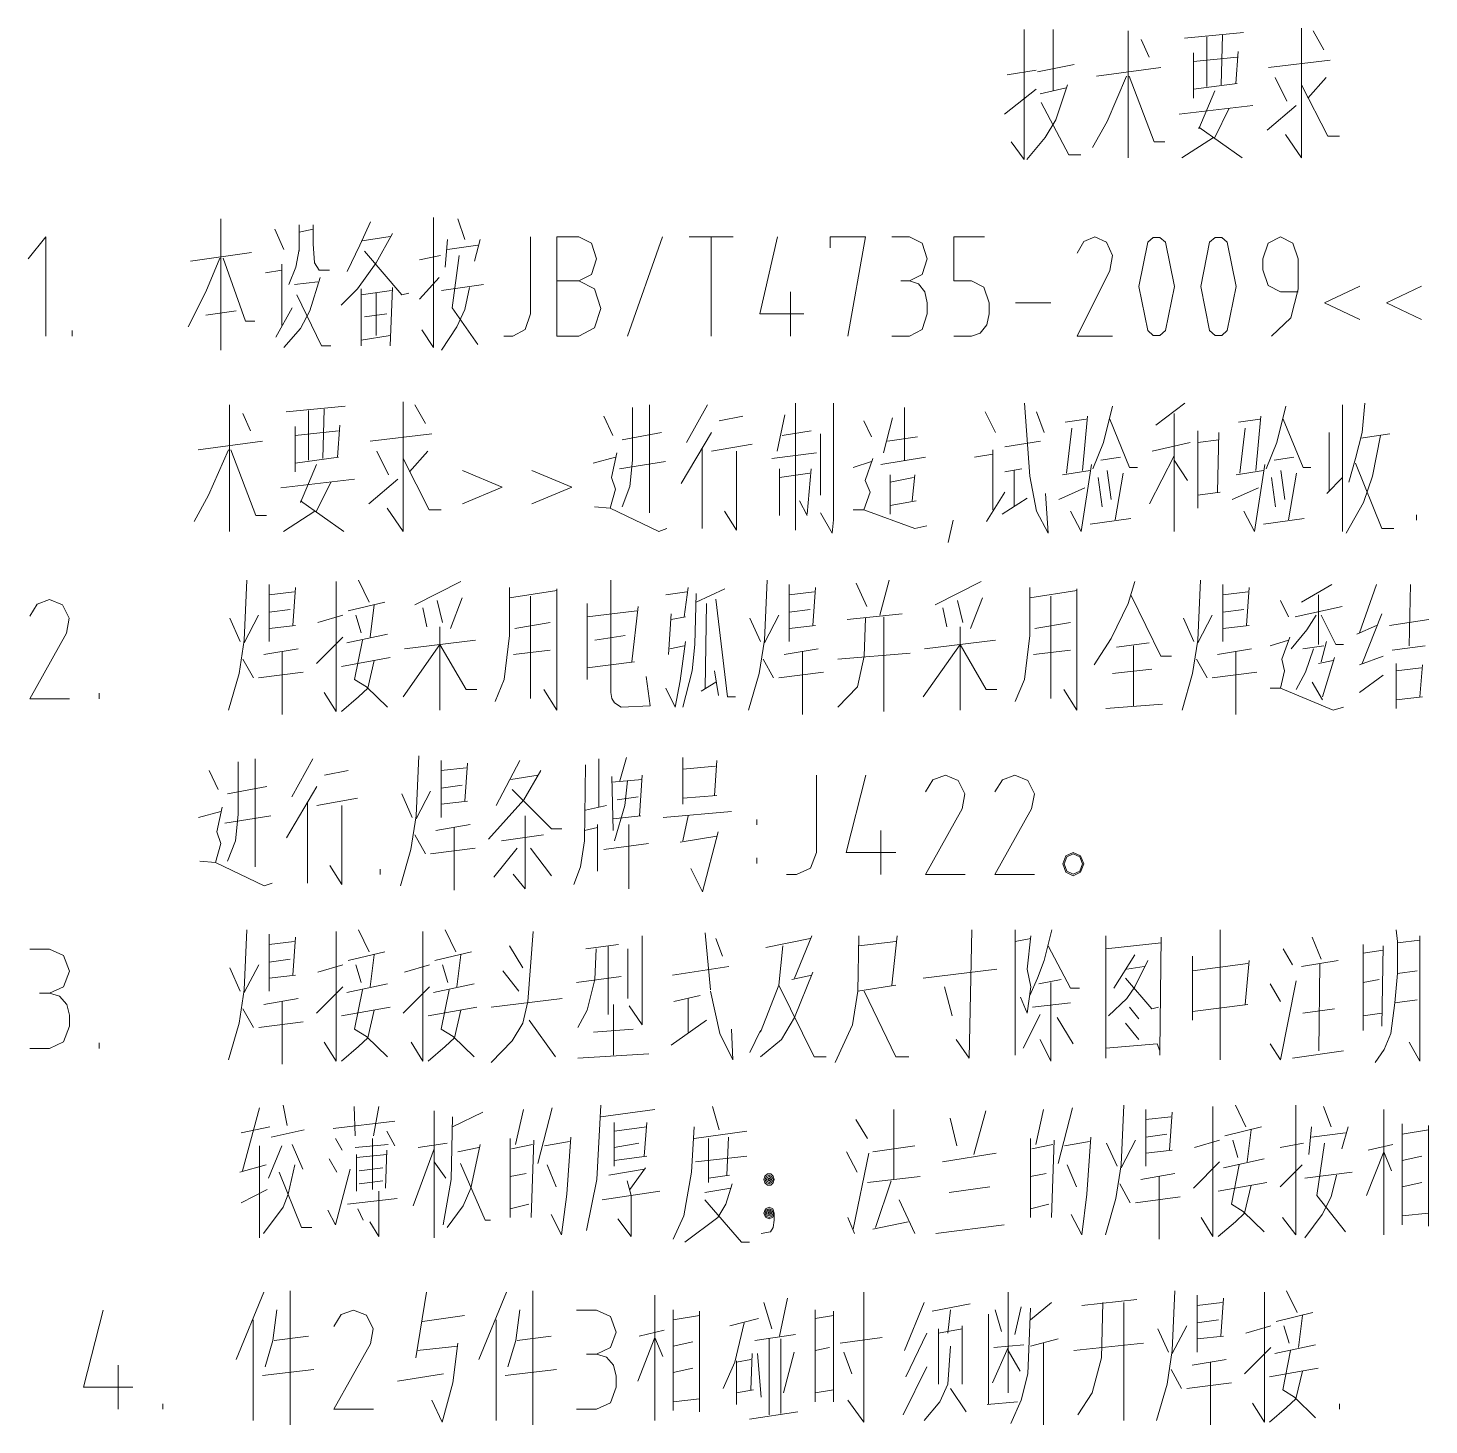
# Model space of a CAD drawing. Header units: millimetres. Extents: x 0 to 829, y 0 to 586.
# Drawn here: x 613.9 to 664, y 316.2 to 366.1 of the extents above; entities that cross this region are included whole.
import ezdxf

# ---------------------------------------------------------------- set-up
doc = ezdxf.new("R2010")
doc.units = ezdxf.units.MM

msp = doc.modelspace()

# ---------------------------------------------------------------- linework, layer by layer
at = {"color": 0, "lineweight": 0}
for points in [[(649.559139, 366.066917), (649.559139, 361.420833), (649.089944, 362.048778)], [(650.592778, 366.066917), (650.592778, 363.876167)], [(653.270361, 361.47375), (653.270361, 366.014)], [(655.28825, 365.752944), (657.401389, 365.964611)], [(656.089056, 364.031389), (656.089056, 365.805861)], [(656.649972, 365.858778), (656.604111, 364.084306)], [(659.468667, 366.119833), (659.468667, 361.47375), (658.90775, 362.309833)], [(659.892, 366.014), (660.269472, 365.336667)], [(653.739556, 365.703556), (654.021778, 365.075611)], [(657.214417, 365.28375), (657.122694, 364.137222)], [(650.028333, 364.5535), (651.344194, 364.814556)], [(655.616333, 365.234361), (655.616333, 363.615111)], [(655.616333, 364.920389), (657.168556, 365.075611)], [(658.297444, 364.71225), (660.502306, 364.973306)], [(648.948833, 364.451194), (649.982472, 364.606417)], [(653.220972, 364.398278), (652.518944, 362.779028), (652.000361, 361.840639)], [(652.141472, 364.398278), (654.445111, 364.71225)], [(654.20875, 362.048778), (653.316222, 364.398278)], [(658.953611, 363.509278), (658.530278, 364.345361)], [(660.361194, 364.345361), (659.705028, 363.615111)], [(648.853583, 363.040083), (649.982472, 363.929083)], [(651.107833, 364.084306), (650.6845, 362.831944), (650.310556, 362.204), (649.650861, 361.420833)], [(650.123583, 363.770333), (651.061972, 363.978472)], [(657.168556, 364.137222), (655.616333, 363.929083)], [(656.371278, 363.876167), (655.806833, 362.517972)], [(659.468667, 364.084306), (660.410583, 362.256917), (660.833917, 362.256917)], [(650.169444, 363.456361), (651.153694, 361.579583), (651.577028, 361.579583)], [(655.101278, 363.040083), (657.733, 363.354056)], [(658.248056, 362.465056), (659.281694, 363.354056)], [(656.886333, 363.248222), (656.371278, 362.204)], [(655.806833, 362.570889), (657.355528, 361.47375)], [(654.20875, 362.048778), (654.586222, 362.048778)], [(656.321889, 362.204), (655.196528, 361.47375)], [(620.828917, 359.290056), (620.828917, 354.594583)], [(628.42775, 359.342972), (628.42775, 354.696889), (628.011472, 355.324833)], [(629.306167, 359.290056), (629.556639, 358.559806)], [(622.751556, 358.926694), (623.083167, 358.196444)], [(623.626444, 359.081917), (623.626444, 358.143528)], [(623.626444, 358.820861), (624.127389, 358.926694)], [(624.127389, 359.081917), (624.127389, 358.404583), (624.169722, 357.723722), (624.335528, 357.462667), (624.713, 357.462667)], [(626.96725, 358.767944), (626.381639, 357.723722), (625.714889, 356.785333), (625.129278, 356.210306)], [(626.1735, 359.18775), (625.799556, 358.351667)], [(614.560056, 355.102583), (614.560056, 358.651528), (613.928583, 357.864833)], [(625.799556, 358.351667), (625.337417, 357.413278)], [(625.880694, 358.506889), (626.882583, 358.665639)], [(628.928694, 358.559806), (628.847556, 357.5685)], [(628.928694, 358.196444), (630.01525, 358.351667)], [(630.099917, 358.559806), (629.891778, 357.776639)], [(631.895556, 355.892806), (631.895556, 358.651528)], [(633.631222, 358.651528), (632.841, 358.651528), (632.841, 355.102583)], [(633.631222, 355.102583), (634.188611, 355.391861), (634.417917, 356.090361), (634.188611, 356.785333), (633.631222, 357.074611), (634.075722, 357.307444), (634.259167, 357.864833), (634.075722, 358.422222), (633.631222, 358.651528)], [(635.363361, 355.102583), (636.626306, 358.651528)], [(637.57175, 358.651528), (639.152194, 358.651528)], [(638.361972, 355.102583), (638.361972, 358.651528)], [(640.729111, 358.651528), (640.097639, 355.892806), (641.674556, 355.892806)], [(643.251472, 355.102583), (643.882944, 358.651528), (642.62, 358.651528), (642.62, 358.259944)], [(644.828389, 358.651528), (645.459861, 358.651528)], [(645.459861, 357.074611), (645.907889, 357.307444), (646.091333, 357.864833), (645.907889, 358.422222), (645.459861, 358.651528)], [(647.66825, 357.074611), (647.036778, 357.074611), (647.036778, 358.651528), (648.140972, 358.651528)], [(652.085028, 358.651528), (651.689917, 358.48925), (651.453556, 358.062389)], [(652.62125, 357.452083), (652.709444, 357.988306), (652.497778, 358.464556), (652.085028, 358.651528)], [(653.979444, 358.4575), (653.661944, 356.877056), (653.979444, 355.300139)], [(654.610917, 358.4575), (654.413361, 358.630361), (654.173472, 358.630361), (653.979444, 358.4575)], [(654.610917, 355.300139), (654.928417, 356.877056), (654.610917, 358.4575)], [(656.187833, 358.4575), (655.870333, 356.877056), (656.187833, 355.300139)], [(656.819306, 358.4575), (656.62175, 358.630361), (656.381861, 358.630361), (656.187833, 358.4575)], [(656.819306, 355.300139), (657.136806, 356.877056), (656.819306, 358.4575)], [(659.35225, 357.864833), (659.168806, 358.42575), (658.724306, 358.655056), (658.276278, 358.42575), (658.092833, 357.864833)], [(620.786583, 357.882472), (620.285639, 356.683028), (619.661222, 355.427139)], [(619.742361, 357.776639), (621.915472, 358.090611)], [(620.913583, 357.882472), (621.707333, 355.638806), (622.038944, 355.638806)], [(623.626444, 358.196444), (623.502972, 357.5685), (623.2525, 356.940556)], [(625.965361, 358.143528), (627.302389, 356.577194), (627.552861, 356.630111)], [(627.926806, 357.829556), (628.678222, 357.984778)], [(629.3485, 357.984778), (629.098028, 356.108), (630.01525, 354.802722)], [(658.092833, 357.864833), (658.092833, 357.47325)], [(659.35225, 356.781806), (659.35225, 357.864833)], [(623.002028, 357.462667), (622.416417, 357.360361)], [(623.002028, 355.480056), (623.002028, 357.674333)], [(652.62125, 357.452083), (651.453556, 355.102583), (652.7165, 355.102583)], [(658.092833, 357.47325), (658.276278, 356.915861), (658.724306, 356.683028)], [(623.460639, 356.940556), (624.293194, 357.046389)], [(624.377861, 357.201611), (624.003917, 356.002167)], [(625.838361, 356.785333), (625.838361, 354.749806)], [(626.96725, 356.83825), (626.882583, 354.749806)], [(627.926806, 356.421972), (628.635889, 357.201611)], [(628.720556, 356.732417), (630.223389, 356.940556)], [(629.722444, 356.83825), (629.556639, 356.055083), (629.263833, 355.427139), (628.720556, 354.594583)], [(633.631222, 357.074611), (632.841, 357.074611)], [(645.459861, 357.074611), (645.145889, 357.074611)], [(646.091333, 356.287917), (646.006667, 356.683028), (645.777361, 356.968778), (645.459861, 357.074611)], [(648.299722, 356.287917), (648.116278, 356.845306), (647.66825, 357.074611)], [(658.396222, 355.102583), (659.091194, 355.751694), (659.35225, 356.781806)], [(661.560639, 356.880583), (660.301222, 356.287917), (661.560639, 355.698778)], [(663.769028, 356.880583), (662.509611, 356.287917), (663.769028, 355.698778)], [(623.541778, 356.577194), (624.420194, 354.749806), (624.755333, 354.749806)], [(625.838361, 356.577194), (626.924917, 356.732417)], [(626.381639, 356.630111), (626.381639, 355.116694)], [(641.201833, 356.683028), (641.201833, 355.102583)], [(646.091333, 356.287917), (646.091333, 355.892806)], [(648.299722, 355.892806), (648.299722, 356.287917)], [(649.245167, 356.287917), (650.508111, 356.287917)], [(658.724306, 356.683028), (659.35225, 356.683028)], [(620.285639, 355.846944), (621.372194, 356.002167)], [(623.375972, 356.108), (622.790361, 355.063778)], [(623.083167, 354.696889), (623.668778, 355.37775), (624.003917, 356.002167)], [(625.965361, 355.794028), (626.759111, 355.899861)], [(631.264083, 355.102583), (631.708583, 355.335417), (631.895556, 355.892806)], [(645.459861, 355.102583), (645.907889, 355.335417), (646.091333, 355.892806)], [(647.66825, 355.102583), (647.98575, 355.208417), (648.215056, 355.497694), (648.299722, 355.892806)], [(615.509028, 355.102583), (615.509028, 355.300139)], [(653.979444, 355.300139), (654.173472, 355.127278), (654.413361, 355.127278), (654.610917, 355.300139)], [(656.187833, 355.300139), (656.381861, 355.127278), (656.62175, 355.127278), (656.819306, 355.300139)], [(626.882583, 355.116694), (625.838361, 354.957944)], [(630.946583, 355.102583), (631.264083, 355.102583)], [(632.841, 355.102583), (633.631222, 355.102583)], [(645.459861, 355.102583), (644.828389, 355.102583)], [(647.036778, 355.102583), (647.66825, 355.102583)], [(627.341194, 352.753083), (627.341194, 348.107), (626.77675, 348.943083)], [(621.139361, 348.107), (621.139361, 352.64725)], [(621.608556, 352.333278), (621.890778, 351.708861)], [(623.15725, 352.386194), (625.273917, 352.594333)], [(623.958056, 350.664639), (623.958056, 352.439111)], [(624.5225, 352.492028), (624.473111, 350.717556)], [(627.761, 352.64725), (628.138472, 351.969917)], [(635.550333, 352.544944), (635.550333, 350.664639), (635.455083, 349.72625), (635.172861, 348.996)], [(636.160639, 348.784333), (636.160639, 352.64725)], [(638.227917, 352.64725), (637.4765, 351.292583)], [(641.00075, 352.283889), (640.718528, 350.978611)], [(641.374694, 352.700167), (641.374694, 348.159917)], [(642.736417, 352.700167), (642.736417, 348.523278), (642.690556, 348.054083), (642.267222, 348.784333)], [(645.272889, 352.544944), (645.272889, 350.664639)], [(648.158611, 352.386194), (648.536083, 351.655944)], [(649.569722, 352.700167), (649.756694, 350.089611), (649.993056, 348.83725), (650.416389, 348.054083), (650.321139, 349.465194)], [(649.993056, 352.386194), (650.275278, 351.655944)], [(652.7165, 352.594333), (652.388417, 351.292583), (652.010944, 350.350667)], [(654.268722, 351.917), (655.302361, 352.700167)], [(654.924889, 352.333278), (654.924889, 348.107)], [(658.918333, 352.594333), (658.59025, 351.292583), (658.212778, 350.350667)], [(660.936222, 352.64725), (660.936222, 348.107)], [(661.737028, 352.700167), (661.641778, 351.655944), (661.408944, 350.717556), (661.172583, 349.881472)], [(623.488861, 351.864083), (623.488861, 350.248361)], [(625.083417, 351.917), (624.991694, 350.770472)], [(634.516694, 352.230972), (634.844778, 351.550111)], [(638.65125, 352.072222), (639.494389, 352.230972)], [(643.815917, 352.072222), (644.098139, 351.500722)], [(644.849556, 352.178056), (644.521472, 350.925694)], [(651.026694, 352.022833), (651.778111, 352.125139)], [(651.259528, 351.811167), (651.072556, 350.195444)], [(651.637, 350.29775), (651.823972, 352.230972)], [(652.62125, 352.125139), (653.326806, 350.403583), (653.609028, 350.403583)], [(657.225, 352.022833), (657.979944, 352.125139)], [(657.461361, 351.811167), (657.274389, 350.195444)], [(657.838833, 350.29775), (658.025806, 352.230972)], [(658.823083, 352.125139), (659.528639, 350.403583), (659.810861, 350.403583)], [(620.010472, 351.031528), (622.314111, 351.341972)], [(623.488861, 351.550111), (625.037556, 351.708861)], [(626.166444, 351.341972), (628.371306, 351.603028)], [(635.172861, 351.394889), (636.583972, 351.655944)], [(637.289528, 349.828556), (638.369028, 351.655944)], [(638.369028, 350.978611), (639.826, 351.239667)], [(640.9055, 351.550111), (641.939139, 351.708861)], [(642.267222, 351.603028), (642.267222, 349.412278)], [(644.662583, 351.341972), (645.742083, 351.500722)], [(648.864167, 351.133833), (650.134167, 351.341972)], [(655.489333, 351.292583), (654.127611, 350.978611)], [(655.771556, 351.708861), (655.771556, 348.943083)], [(656.522972, 351.394889), (655.771556, 351.292583)], [(656.473583, 349.514583), (656.522972, 351.655944)], [(660.467028, 351.655944), (660.467028, 349.5675)], [(661.595917, 351.447806), (662.629556, 351.603028)], [(662.301472, 351.550111), (662.01925, 350.089611)], [(621.0935, 351.031528), (620.387944, 349.412278), (619.869361, 348.473889)], [(622.07775, 348.682028), (621.185222, 351.031528)], [(625.037556, 350.770472), (623.488861, 350.558806)], [(626.822611, 350.142528), (626.399278, 350.978611)], [(628.233722, 350.978611), (627.574028, 350.248361)], [(634.139222, 350.558806), (634.940028, 350.770472)], [(634.985889, 350.925694), (634.798917, 350.036694), (634.940028, 349.620417), (634.749528, 348.943083), (634.188611, 348.996)], [(638.040944, 351.080917), (638.040944, 348.212833)], [(638.838222, 348.83725), (639.261556, 348.159917), (639.261556, 350.978611)], [(640.528028, 350.717556), (642.126111, 350.925694)], [(644.42975, 350.509417), (646.024306, 350.770472)], [(648.440833, 350.872778), (647.784667, 350.770472)], [(648.440833, 348.890167), (648.440833, 351.031528)], [(652.293167, 350.664639), (652.998722, 350.770472)], [(654.032361, 349.098306), (654.924889, 350.819861)], [(658.495, 350.664639), (659.200556, 350.770472)], [(624.240278, 350.509417), (623.675833, 349.151222)], [(627.341194, 350.717556), (628.279583, 348.890167), (628.702917, 348.890167)], [(629.468444, 349.105361), (630.890139, 349.6945), (629.468444, 350.287167)], [(631.952, 349.105361), (633.373694, 349.6945), (631.952, 350.287167)], [(635.081139, 350.350667), (636.725083, 350.611722)], [(640.81025, 350.350667), (640.81025, 348.682028)], [(641.939139, 350.350667), (641.798028, 348.734944)], [(643.441972, 350.403583), (644.098139, 350.611722)], [(644.147528, 350.717556), (643.865306, 349.934389)], [(648.864167, 350.248361), (649.474472, 350.350667)], [(649.19225, 350.29775), (649.19225, 348.996)], [(650.931444, 350.142528), (651.919222, 350.29775)], [(651.965083, 350.509417), (651.591139, 348.107), (651.213667, 348.83725)], [(652.529528, 350.29775), (652.670639, 349.253528)], [(654.924889, 350.664639), (655.394083, 349.934389)], [(657.133278, 350.142528), (658.117528, 350.29775)], [(658.166917, 350.509417), (657.789444, 348.107), (657.4155, 348.83725)], [(658.731361, 350.29775), (658.872472, 349.253528)], [(661.408944, 350.558806), (662.347333, 348.212833), (662.770667, 348.212833)], [(622.970278, 349.673333), (625.602, 349.987306)], [(624.755333, 349.881472), (624.240278, 348.83725)], [(626.117056, 349.098306), (627.150694, 349.987306)], [(640.81025, 350.036694), (641.893278, 350.195444)], [(643.865306, 349.934389), (644.052278, 349.514583), (643.815917, 348.890167), (645.650361, 348.212833), (646.073694, 348.315139)], [(644.757833, 350.142528), (644.757833, 348.734944)], [(645.600972, 350.036694), (644.757833, 349.881472)], [(645.555111, 349.204139), (645.650361, 350.142528)], [(652.201444, 350.036694), (652.342556, 348.996)], [(653.093972, 350.195444), (652.81175, 348.523278)], [(658.39975, 350.036694), (658.540861, 348.996)], [(659.292278, 350.195444), (659.010056, 348.523278)], [(660.375306, 349.465194), (660.936222, 350.036694)], [(662.01925, 350.089611), (661.687639, 349.151222), (661.077333, 348.054083)], [(648.864167, 349.514583), (648.208, 348.473889)], [(648.772444, 348.734944), (649.664972, 349.306444)], [(650.790333, 349.253528), (651.728722, 349.673333)], [(655.771556, 349.412278), (656.568833, 349.514583)], [(656.992167, 349.253528), (657.930556, 349.673333)], [(624.190889, 348.83725), (623.065528, 348.107)], [(623.675833, 349.204139), (625.224528, 348.107)], [(634.749528, 348.943083), (636.488722, 348.107)], [(641.798028, 348.682028), (641.515806, 349.204139)], [(643.441972, 348.890167), (643.815917, 348.890167)], [(644.757833, 349.045389), (645.696222, 349.204139)], [(622.07775, 348.682028), (622.455222, 348.682028)], [(646.839222, 347.722472), (647.015611, 348.512694)], [(651.919222, 348.368056), (653.376194, 348.576194)], [(658.117528, 348.368056), (659.5745, 348.576194)], [(663.585583, 348.512694), (663.585583, 348.71025)], [(636.488722, 348.107), (636.770944, 348.212833)], [(621.756722, 346.367806), (621.661472, 344.229972)], [(624.949361, 346.318417), (624.949361, 341.672333), (624.526028, 342.349667)], [(625.746639, 346.367806), (626.124111, 345.584639)], [(629.412, 346.318417), (627.768056, 345.482333)], [(634.767167, 346.367806), (634.767167, 342.349667), (634.813028, 342.141528), (634.908278, 341.982778), (635.144639, 341.827556), (636.178278, 341.880472), (636.037167, 342.924694)], [(640.358694, 346.367806), (640.263444, 344.229972)], [(643.551333, 346.2655), (643.928806, 345.429417)], [(644.726083, 346.367806), (644.398, 345.115444)], [(648.013972, 346.318417), (646.370028, 345.482333)], [(653.51025, 346.318417), (653.277417, 345.53525), (652.663583, 344.279361), (652.053278, 343.340972)], [(655.85975, 346.367806), (655.7645, 344.229972)], [(622.554, 346.212583), (622.554, 344.177056)], [(622.554, 345.845694), (623.446528, 345.951528)], [(623.492389, 346.10675), (623.400667, 344.752083)], [(629.457861, 345.743389), (629.038056, 344.64625)], [(630.632611, 342.035694), (630.960694, 342.818861), (631.151194, 344.385194), (631.151194, 346.10675)], [(631.151194, 345.743389), (632.841, 346.004444)], [(631.902611, 342.141528), (631.902611, 345.796306)], [(632.841, 346.057361), (632.841, 341.72525), (632.371806, 342.4555)], [(637.490611, 345.951528), (636.739194, 345.845694)], [(637.822222, 345.898611), (637.772833, 344.071222), (637.681111, 343.132833), (637.3495, 341.827556)], [(637.398889, 345.062528), (637.54, 346.10675)], [(637.822222, 345.584639), (638.855861, 346.057361)], [(641.155972, 346.212583), (641.155972, 344.177056)], [(641.155972, 345.845694), (642.0485, 345.951528)], [(642.094361, 346.10675), (642.002639, 344.752083)], [(648.059833, 345.743389), (647.640028, 344.64625)], [(649.234583, 342.035694), (649.566194, 342.818861), (649.753167, 344.385194), (649.753167, 346.10675)], [(649.753167, 345.743389), (651.442972, 346.004444)], [(650.504583, 342.141528), (650.504583, 345.796306)], [(651.442972, 346.057361), (651.442972, 341.72525), (650.973778, 342.4555)], [(653.369139, 345.845694), (654.448639, 343.654944), (654.826111, 343.654944)], [(656.657028, 346.212583), (656.657028, 344.177056)], [(656.657028, 345.845694), (657.549556, 345.951528)], [(657.598944, 346.10675), (657.503694, 344.752083)], [(660.55875, 346.212583), (659.475722, 345.584639)], [(660.086028, 345.845694), (660.086028, 344.071222)], [(662.153306, 346.212583), (661.543, 344.491028)], [(663.377444, 346.212583), (663.328056, 344.021833)], [(614.697639, 345.679889), (614.253139, 345.517611), (613.988556, 345.087222)], [(615.300889, 344.476917), (615.399667, 345.013139), (615.159778, 345.489389), (614.697639, 345.679889)], [(622.554, 345.221278), (623.305417, 345.323583)], [(625.372694, 345.274194), (626.688556, 345.584639)], [(626.311083, 345.482333), (626.169972, 344.332278)], [(628.050278, 345.3765), (628.191389, 344.699167)], [(628.565333, 345.637556), (628.755833, 344.854389)], [(633.9205, 345.53525), (633.9205, 342.818861)], [(633.9205, 345.062528), (635.705556, 345.274194)], [(635.754944, 345.429417), (635.518583, 343.446806)], [(638.150306, 342.504889), (638.196167, 345.53525)], [(638.52425, 345.690472), (638.947583, 342.194444), (639.229806, 342.194444)], [(641.155972, 345.221278), (641.907389, 345.323583)], [(646.65225, 345.3765), (646.793361, 344.699167)], [(647.167306, 345.637556), (647.357806, 344.854389)], [(656.657028, 345.221278), (657.408444, 345.323583)], [(658.724306, 345.637556), (659.006528, 345.062528)], [(659.242889, 345.062528), (660.932694, 345.429417)], [(621.142889, 345.013139), (621.520361, 344.177056)], [(622.176528, 345.115444), (621.661472, 344.124139)], [(623.492389, 344.752083), (622.554, 344.64625)], [(625.185722, 345.115444), (624.293194, 344.854389)], [(625.841889, 344.491028), (625.654917, 345.115444)], [(631.338167, 344.64625), (632.608167, 344.854389)], [(636.929694, 345.168361), (636.834444, 343.707861)], [(636.929694, 344.960222), (637.44475, 345.062528)], [(639.748389, 345.013139), (640.122333, 344.177056)], [(640.782028, 345.115444), (640.263444, 344.124139)], [(642.094361, 344.752083), (641.155972, 344.64625)], [(643.879417, 345.013139), (643.833556, 343.654944), (643.597194, 342.557806), (642.895167, 341.827556)], [(643.22325, 344.960222), (645.195278, 345.168361)], [(644.539111, 345.062528), (644.539111, 341.672333)], [(649.940139, 344.64625), (651.210139, 344.854389)], [(655.249444, 345.013139), (655.623389, 344.177056)], [(656.283083, 345.115444), (655.7645, 344.124139)], [(657.598944, 344.752083), (656.657028, 344.64625)], [(659.101778, 343.916), (659.666222, 344.593333), (659.994306, 345.115444)], [(660.181278, 345.115444), (660.696333, 344.071222), (660.978556, 344.071222)], [(661.451278, 344.438111), (662.153306, 344.752083)], [(662.343806, 345.168361), (661.63825, 343.393889)], [(664.033611, 344.960222), (662.6225, 344.752083)], [(615.300889, 344.476917), (613.988556, 342.130944), (615.406722, 342.130944)], [(621.097028, 341.72525), (621.4745, 343.027), (621.661472, 344.229972)], [(624.243806, 343.393889), (625.185722, 344.332278)], [(626.780278, 344.438111), (625.326833, 344.124139)], [(625.88775, 344.229972), (625.605528, 342.818861)], [(627.390583, 343.916), (629.930583, 344.229972)], [(628.660583, 344.699167), (628.660583, 341.72525)], [(634.202722, 344.229972), (635.28575, 344.385194)], [(639.699, 341.72525), (640.076472, 343.027), (640.263444, 344.229972)], [(645.996083, 343.916), (648.532556, 344.229972)], [(647.262556, 344.699167), (647.262556, 341.72525)], [(655.203583, 341.72525), (655.577528, 343.027), (655.7645, 344.229972)], [(659.052389, 344.332278), (658.773694, 343.549111), (658.865417, 343.132833), (658.724306, 342.504889), (658.350361, 342.504889)], [(658.350361, 344.021833), (659.006528, 344.229972)], [(622.367028, 343.707861), (623.587639, 343.916)], [(623.023194, 343.810167), (623.023194, 341.5665)], [(628.660583, 344.071222), (627.344722, 342.194444)], [(628.660583, 344.071222), (629.598972, 342.4555), (629.976444, 342.4555)], [(632.608167, 343.863083), (631.292306, 343.707861)], [(637.44475, 344.177056), (637.257778, 342.765944), (637.070806, 341.827556), (636.739194, 342.504889)], [(636.880306, 343.916), (637.398889, 344.021833)], [(640.969, 343.707861), (642.189611, 343.916)], [(641.625167, 343.810167), (641.625167, 341.5665)], [(642.895167, 343.549111), (645.4775, 343.760778)], [(647.262556, 344.071222), (645.946694, 342.194444)], [(647.262556, 344.071222), (648.200944, 342.4555), (648.578417, 342.4555)], [(651.210139, 343.863083), (649.894278, 343.707861)], [(652.854083, 343.968917), (654.028833, 344.124139)], [(653.464389, 341.880472), (653.464389, 344.021833)], [(656.470056, 343.707861), (657.690667, 343.916)], [(657.126222, 343.810167), (657.126222, 341.5665)], [(659.899056, 343.916), (659.616833, 343.079917), (659.28875, 342.4555)], [(659.525111, 343.916), (660.276528, 344.021833)], [(660.36825, 344.177056), (660.181278, 343.446806)], [(662.71775, 343.863083), (663.8925, 344.021833)], [(621.615611, 343.549111), (621.989556, 342.871778)], [(625.136333, 343.288056), (626.875528, 343.602028)], [(626.311083, 343.499722), (626.07825, 342.504889)], [(635.613833, 343.446806), (633.9205, 343.238667)], [(640.217583, 343.549111), (640.591528, 342.871778)], [(655.718639, 343.549111), (656.096111, 342.871778)], [(660.086028, 343.393889), (660.604611, 343.499722)], [(660.650472, 343.602028), (660.227139, 342.194444)], [(662.389667, 343.654944), (661.543, 343.340972)], [(662.858861, 341.774639), (662.858861, 343.393889)], [(662.858861, 343.132833), (663.751389, 343.238667)], [(663.705528, 342.194444), (663.79725, 343.340972)], [(622.176528, 342.871778), (623.774611, 343.079917)], [(626.028861, 342.557806), (625.605528, 342.818861)], [(638.478389, 343.132833), (638.6195, 342.243833)], [(640.782028, 342.871778), (642.376583, 343.079917)], [(652.712972, 343.027), (654.120556, 343.18575)], [(656.283083, 342.871778), (657.881167, 343.079917)], [(661.543, 342.349667), (662.389667, 342.977611)], [(616.472111, 342.130944), (616.472111, 342.324972)], [(625.136333, 341.672333), (625.746639, 342.194444), (626.07825, 342.504889)], [(626.028861, 342.557806), (626.780278, 341.827556)], [(638.009194, 342.402583), (638.52425, 342.716556)], [(658.724306, 342.504889), (660.604611, 341.72525), (660.978556, 341.827556)], [(660.227139, 342.088611), (659.853194, 342.716556)], [(652.476611, 341.774639), (654.498028, 341.933389)], [(663.79725, 342.194444), (662.858861, 342.088611)], [(621.439222, 339.869639), (621.439222, 337.992861), (621.343972, 337.050944), (621.06175, 336.320694)], [(622.049528, 336.112556), (622.049528, 339.975472)], [(624.116806, 339.975472), (623.365389, 338.617278)], [(627.905639, 340.081306), (627.810389, 337.939944)], [(628.702917, 339.922556), (628.702917, 337.887028)], [(629.641306, 339.82025), (629.549583, 338.462056)], [(631.521611, 339.922556), (630.674944, 338.306833)], [(633.871111, 339.767333), (633.82525, 337.050944), (633.684139, 336.112556), (633.447778, 335.488139)], [(634.340306, 339.975472), (634.340306, 338.253917)], [(635.328083, 340.028389), (635.091722, 339.192306)], [(637.345972, 340.028389), (637.345972, 338.356222)], [(637.345972, 339.608583), (638.520722, 339.714417)], [(638.566583, 339.922556), (638.474861, 338.670194)], [(620.405583, 339.559194), (620.733667, 338.878333)], [(624.536611, 339.400444), (625.383278, 339.559194)], [(628.702917, 339.559194), (629.595444, 339.6615)], [(632.273028, 339.559194), (631.662722, 338.514972), (630.392722, 337.103861)], [(631.193528, 339.245222), (632.177778, 339.400444)], [(634.8095, 339.347528), (634.855361, 337.417833)], [(634.8095, 339.139389), (635.889, 339.245222)], [(635.889, 339.400444), (635.797278, 337.939944)], [(642.122583, 336.627611), (642.122583, 339.389861)], [(643.897056, 339.389861), (643.187972, 336.627611), (644.962444, 336.627611)], [(646.736917, 339.389861), (646.292417, 339.227583), (646.027833, 338.797194)], [(647.340167, 338.186889), (647.438944, 338.723111), (647.199056, 339.202889), (646.736917, 339.389861)], [(649.220472, 339.389861), (648.775972, 339.227583), (648.511389, 338.797194)], [(649.823722, 338.186889), (649.9225, 338.723111), (649.682611, 339.202889), (649.220472, 339.389861)], [(621.06175, 338.723111), (622.469333, 338.984167)], [(623.174889, 337.156778), (624.257917, 338.984167)], [(627.295333, 338.723111), (627.669278, 337.887028)], [(628.328972, 338.828944), (627.810389, 337.834111)], [(628.702917, 338.93125), (629.454333, 339.037083)], [(631.239389, 338.878333), (632.6505, 337.47075), (633.024444, 337.47075)], [(635.373944, 339.192306), (635.278694, 338.306833), (634.90475, 337.050944)], [(620.874778, 338.253917), (620.684278, 337.364917), (620.825389, 336.948639), (620.638417, 336.271306), (620.073972, 336.320694)], [(623.926306, 338.409139), (623.926306, 335.537528)], [(624.257917, 338.306833), (625.711361, 338.567889)], [(624.727111, 336.165472), (625.150444, 335.488139), (625.150444, 338.306833)], [(629.641306, 338.462056), (628.702917, 338.356222)], [(633.871111, 338.148083), (634.622528, 338.306833)], [(634.996472, 338.514972), (635.747889, 338.617278)], [(638.566583, 338.670194), (637.345972, 338.567889)], [(620.028111, 337.887028), (620.825389, 338.095167)], [(620.9665, 337.678889), (622.610444, 337.939944)], [(627.245944, 335.435222), (627.623417, 336.7405), (627.810389, 337.939944)], [(631.708583, 337.939944), (631.708583, 335.329389), (631.28525, 335.8515)], [(634.855361, 337.834111), (635.843139, 337.939944)], [(636.640417, 337.887028), (639.085167, 338.095167)], [(637.532944, 337.939944), (637.345972, 337.050944)], [(639.991806, 337.615389), (639.991806, 337.812944)], [(647.340167, 338.186889), (646.027833, 335.840917), (647.446, 335.840917)], [(649.823722, 338.186889), (648.511389, 335.840917), (649.929556, 335.840917)], [(627.764528, 337.262611), (628.138472, 336.58175)], [(628.515944, 337.417833), (629.736556, 337.625972)], [(629.172111, 337.523667), (629.172111, 335.276472)], [(630.865444, 337.050944), (632.368278, 337.262611)], [(633.82525, 337.417833), (634.294444, 337.523667)], [(634.294444, 337.625972), (634.294444, 335.957333)], [(635.419806, 337.625972), (635.419806, 335.329389)], [(638.566583, 337.209694), (637.25425, 337.001556)], [(638.615972, 337.364917), (638.051528, 335.227083), (637.628194, 336.059639)], [(644.42975, 337.417833), (644.42975, 335.840917)], [(628.328972, 336.58175), (629.923528, 336.789889)], [(631.426361, 336.789889), (630.583222, 335.749194)], [(631.899083, 336.789889), (632.6505, 335.798583)], [(634.527278, 336.7405), (636.125361, 336.948639)], [(620.638417, 336.271306), (622.377611, 335.435222)], [(639.991806, 336.236028), (639.991806, 336.433583)], [(641.4135, 335.840917), (641.914444, 336.070222), (642.122583, 336.627611)], [(626.526278, 335.840917), (626.526278, 336.038472)], [(641.057194, 335.840917), (641.4135, 335.840917)], [(622.377611, 335.435222), (622.659833, 335.537528)], [(621.756722, 333.861833), (621.661472, 331.720472)], [(622.554, 333.706611), (622.554, 331.671083)], [(624.949361, 333.808917), (624.949361, 329.162833), (624.526028, 329.843694)], [(625.750167, 333.861833), (626.124111, 333.078667)], [(628.050278, 333.808917), (628.050278, 329.162833), (627.626944, 329.843694)], [(628.847556, 333.861833), (629.225028, 333.078667)], [(631.997861, 333.808917), (631.807361, 331.304194), (631.620389, 330.521028), (631.246444, 329.896611), (630.495028, 329.113444)], [(638.337278, 331.720472), (638.150306, 333.756)], [(647.685889, 333.861833), (647.594167, 329.268667), (647.121444, 329.946)], [(649.238111, 333.861833), (649.238111, 329.3745)], [(650.550444, 333.861833), (650.27175, 332.764694), (650.035389, 332.140278), (649.753167, 331.512333)], [(656.565306, 333.861833), (656.565306, 329.21575)], [(662.858861, 333.861833), (662.90825, 333.445556), (662.90825, 332.2955), (662.813, 331.251278), (662.671889, 330.157667), (662.435528, 329.582639), (662.107444, 329.113444)], [(622.554, 333.339722), (623.446528, 333.445556)], [(623.492389, 333.600778), (623.400667, 332.242583)], [(631.151194, 333.286806), (631.620389, 332.503639)], [(633.874639, 333.1845), (635.049389, 333.339722)], [(634.675444, 333.286806), (634.675444, 330.835)], [(635.896056, 333.653694), (635.896056, 330.468111), (635.426861, 331.148972)], [(638.527778, 333.547861), (638.760611, 332.923444)], [(640.923139, 333.286806), (640.782028, 331.879222), (640.122333, 330.207056)], [(641.907389, 333.547861), (640.312833, 333.233889)], [(641.346472, 332.140278), (641.956778, 333.653694)], [(643.646583, 333.653694), (643.600722, 331.671083), (643.410222, 330.468111), (642.799917, 329.113444)], [(644.962444, 333.445556), (643.646583, 333.286806)], [(644.821333, 331.879222), (645.008306, 333.653694)], [(649.238111, 333.445556), (649.799028, 333.547861)], [(649.799028, 333.653694), (649.657917, 332.45425)], [(651.210139, 331.773389), (650.412861, 333.286806)], [(652.476611, 333.653694), (652.476611, 329.268667)], [(652.476611, 333.600778), (652.476611, 329.476806)], [(654.452167, 333.392639), (652.476611, 333.1845)], [(654.402778, 329.529722), (654.452167, 333.600778)], [(659.853194, 333.600778), (660.181278, 332.817611)], [(661.684111, 333.339722), (661.684111, 330.259972)], [(662.389667, 333.286806), (662.343806, 330.415194)], [(662.90825, 333.392639), (663.705528, 333.494944)], [(663.705528, 333.653694), (663.705528, 329.162833), (663.328056, 329.843694)], [(613.988556, 333.170389), (614.697639, 333.170389)], [(614.697639, 331.593472), (615.202111, 331.826306), (615.41025, 332.383694), (615.202111, 332.941083), (614.697639, 333.170389)], [(622.554, 332.711778), (623.305417, 332.817611)], [(625.372694, 332.764694), (626.688556, 333.078667)], [(626.311083, 332.972833), (626.169972, 331.826306)], [(628.473611, 332.764694), (629.789472, 333.078667)], [(629.412, 332.972833), (629.270889, 331.826306)], [(634.252111, 333.1845), (634.202722, 332.087361), (633.924028, 330.990222), (633.592417, 330.365806)], [(635.377472, 333.1845), (635.377472, 331.410028)], [(653.51025, 332.972833), (652.758833, 331.773389)], [(653.228028, 331.410028), (653.51025, 331.826306), (653.982972, 332.764694)], [(655.577528, 332.923444), (655.577528, 330.626861)], [(657.598944, 332.764694), (657.457833, 331.198361)], [(658.819556, 333.1845), (659.147639, 332.609472)], [(659.47925, 332.556556), (660.791583, 332.764694)], [(661.684111, 333.02575), (662.389667, 333.131583)], [(621.146417, 332.503639), (621.520361, 331.671083)], [(622.180056, 332.609472), (621.661472, 331.618167)], [(623.492389, 332.242583), (622.554, 332.140278)], [(625.185722, 332.609472), (624.293194, 332.348417)], [(625.841889, 331.981528), (625.654917, 332.609472)], [(628.286639, 332.609472), (627.394111, 332.348417)], [(628.942806, 331.981528), (628.755833, 332.609472)], [(631.479278, 331.671083), (630.914833, 332.401333)], [(636.975556, 332.242583), (638.996972, 332.556556)], [(640.122333, 329.321583), (640.87375, 329.946), (641.346472, 330.729167), (642.002639, 332.348417)], [(641.956778, 332.242583), (641.251222, 332.087361)], [(645.946694, 332.140278), (648.578417, 332.45425)], [(649.657917, 332.45425), (649.799028, 331.826306), (649.657917, 330.887917), (649.425083, 331.459417)], [(653.228028, 332.45425), (653.841861, 332.556556)], [(655.577528, 332.401333), (657.553083, 332.662389)], [(660.135417, 332.662389), (660.089556, 329.529722)], [(662.90825, 332.2955), (663.610278, 332.401333)], [(621.097028, 329.21575), (621.4745, 330.521028), (621.661472, 331.720472)], [(624.247333, 330.887917), (625.185722, 331.826306)], [(626.783806, 331.932139), (625.326833, 331.618167)], [(625.891278, 331.720472), (625.609056, 330.312889)], [(627.344722, 330.887917), (628.286639, 331.826306)], [(629.881194, 331.932139), (628.42775, 331.618167)], [(628.988667, 331.720472), (628.709972, 330.312889)], [(633.546556, 331.981528), (635.144639, 332.193194)], [(640.782028, 331.879222), (642.0485, 329.321583), (642.471833, 329.321583)], [(643.600722, 331.671083), (644.962444, 331.879222)], [(646.980333, 330.782083), (646.701639, 331.826306)], [(650.08125, 331.932139), (650.882056, 332.087361)], [(650.504583, 331.981528), (650.504583, 329.162833), (650.130639, 329.946)], [(651.210139, 331.773389), (651.538222, 331.773389)], [(653.182167, 332.140278), (654.120556, 331.043139), (654.356917, 331.096056)], [(658.350361, 329.790778), (658.724306, 329.21575), (659.28875, 332.034444)], [(658.350361, 331.932139), (658.724306, 331.304194)], [(661.684111, 331.981528), (662.248556, 332.087361)], [(614.697639, 331.593472), (614.344861, 331.593472)], [(615.41025, 330.806778), (615.315, 331.198361), (615.053944, 331.487639), (614.697639, 331.593472)], [(622.367028, 331.198361), (623.587639, 331.410028)], [(623.023194, 331.304194), (623.023194, 329.060528)], [(630.495028, 331.096056), (633.0315, 331.410028)], [(634.862417, 331.198361), (634.862417, 329.3745)], [(637.021417, 331.304194), (637.963333, 331.512333)], [(637.54, 331.410028), (637.54, 330.207056)], [(638.337278, 331.671083), (638.668889, 330.157667), (639.138083, 329.21575), (639.088694, 330.312889)], [(643.833556, 331.671083), (644.962444, 329.321583), (645.431639, 329.321583)], [(649.848417, 331.096056), (651.210139, 331.251278)], [(652.571861, 330.782083), (653.228028, 331.410028)], [(657.553083, 331.198361), (655.577528, 330.937306)], [(662.813, 331.251278), (663.610278, 331.357111)], [(615.41025, 330.806778), (615.41025, 330.411667)], [(621.615611, 331.043139), (621.989556, 330.365806)], [(625.139861, 330.782083), (626.875528, 331.096056)], [(626.311083, 330.990222), (626.07825, 329.998917)], [(628.23725, 330.782083), (629.976444, 331.096056)], [(629.412, 330.990222), (629.179167, 329.998917)], [(650.130639, 330.835), (649.520333, 329.635556)], [(650.740944, 330.729167), (651.305389, 329.790778)], [(653.323278, 331.096056), (653.651361, 330.67625)], [(659.525111, 330.887917), (660.650472, 331.043139)], [(661.684111, 330.782083), (662.343806, 330.887917)], [(614.697639, 329.621444), (615.202111, 329.854278), (615.41025, 330.411667)], [(622.180056, 330.365806), (623.774611, 330.573944)], [(626.032389, 330.051833), (625.609056, 330.312889)], [(629.129778, 330.051833), (628.709972, 330.312889)], [(631.85675, 330.626861), (632.795139, 329.321583)], [(634.156861, 330.207056), (635.567972, 330.312889)], [(636.929694, 329.737861), (638.196167, 330.626861)], [(640.122333, 330.259972), (639.748389, 329.476806)], [(653.182167, 330.521028), (653.651361, 329.946)], [(616.472111, 329.621444), (616.472111, 329.819)], [(625.139861, 329.162833), (625.750167, 329.684944), (626.07825, 329.998917)], [(626.032389, 330.051833), (626.783806, 329.321583)], [(628.23725, 329.162833), (628.847556, 329.684944), (629.179167, 329.998917)], [(629.129778, 330.051833), (629.881194, 329.321583)], [(652.476611, 329.635556), (654.311056, 329.790778)], [(654.402778, 329.3745), (654.402778, 329.529722), (654.311056, 329.790778)], [(614.697639, 329.621444), (613.988556, 329.621444)], [(633.592417, 329.268667), (636.128889, 329.423889)], [(660.982083, 329.529722), (659.147639, 329.268667)], [(622.20475, 327.490667), (621.594444, 325.247)], [(623.051417, 327.5965), (623.192528, 326.86625)], [(625.587889, 327.543583), (625.63375, 326.499361)], [(626.480417, 327.543583), (626.289917, 326.499361)], [(628.452444, 327.388361), (628.452444, 322.848111)], [(629.108611, 326.813333), (630.191639, 327.335444)], [(631.648611, 327.441278), (631.366389, 326.185389)], [(632.678722, 327.490667), (632.163667, 325.508056)], [(634.417917, 327.5965), (634.276806, 324.933028), (633.902861, 323.109167)], [(634.417917, 327.180222), (636.344083, 327.441278)], [(638.411361, 327.543583), (638.647722, 326.7075)], [(644.895417, 324.933028), (644.895417, 327.441278)], [(648.183306, 327.388361), (647.759972, 325.822028)], [(650.250583, 327.441278), (649.968361, 326.185389)], [(651.284222, 327.490667), (650.765639, 325.508056)], [(653.115139, 327.5965), (653.019889, 325.455139)], [(653.912417, 327.441278), (653.912417, 325.40575)], [(654.854333, 327.335444), (654.759083, 325.97725)], [(656.307778, 327.543583), (656.307778, 322.8975), (655.887972, 323.578361)], [(657.108583, 327.5965), (657.482528, 326.813333)], [(659.267583, 327.5965), (659.267583, 322.950417), (658.798389, 323.578361)], [(660.255361, 327.543583), (660.537583, 326.813333)], [(662.414361, 327.441278), (662.414361, 322.950417)], [(621.548583, 326.605194), (622.582222, 326.813333)], [(622.628083, 326.446444), (623.802833, 326.7075)], [(624.836472, 326.760417), (627.044861, 327.021472)], [(629.108611, 327.180222), (629.06275, 324.933028), (628.780528, 323.317306)], [(634.887111, 326.968556), (634.887111, 325.40575)], [(636.061861, 326.813333), (634.887111, 326.658111)], [(635.970139, 325.769111), (636.061861, 326.968556)], [(637.755194, 326.813333), (637.659944, 325.194083), (637.377722, 323.62775), (637.003778, 322.795194)], [(643.530167, 327.074389), (643.9535, 326.397056)], [(646.913306, 327.127306), (647.149667, 326.136)], [(653.912417, 327.074389), (654.804944, 327.180222)], [(656.731111, 326.499361), (658.046972, 326.813333)], [(657.673028, 326.7075), (657.531917, 325.560972)], [(659.832028, 326.813333), (659.736778, 325.822028)], [(661.147889, 326.813333), (660.911528, 326.030167)], [(663.074056, 326.919167), (663.074056, 323.317306)], [(663.074056, 326.552278), (664.012444, 326.7075)], [(664.012444, 326.86625), (664.012444, 323.264389)], [(623.3795, 326.185389), (623.753444, 325.299917)], [(624.928194, 326.397056), (625.164556, 325.97725)], [(625.63375, 326.083083), (626.8085, 326.185389)], [(626.244056, 326.397056), (626.244056, 324.569667)], [(626.762639, 326.658111), (627.044861, 326.136)], [(628.921639, 326.238306), (627.888, 326.083083)], [(630.096389, 326.185389), (629.768306, 324.622583), (629.486083, 323.994639), (628.921639, 323.211472)], [(631.175889, 326.397056), (631.175889, 323.578361)], [(631.976694, 326.185389), (631.225278, 326.030167)], [(631.927306, 323.578361), (632.022556, 326.344139)], [(632.400028, 326.136), (633.292556, 326.291222)], [(633.010333, 322.950417), (633.197306, 324.410917), (633.338417, 326.446444)], [(634.887111, 326.083083), (635.779639, 326.238306)], [(637.755194, 326.397056), (639.631972, 326.658111)], [(638.27025, 326.397056), (638.27025, 324.830722)], [(638.926417, 325.091778), (638.975806, 326.446444)], [(649.777861, 326.397056), (649.777861, 323.578361)], [(650.578667, 326.185389), (649.82725, 326.030167)], [(650.532806, 323.578361), (650.624528, 326.344139)], [(651.002, 326.136), (651.894528, 326.291222)], [(651.612306, 322.950417), (651.799278, 324.410917), (651.940389, 326.446444)], [(652.504833, 326.238306), (652.878778, 325.40575)], [(653.538472, 326.344139), (653.019889, 325.352833)], [(653.912417, 326.446444), (654.663833, 326.552278)], [(656.544139, 326.344139), (655.651611, 326.083083)], [(657.200306, 325.716194), (657.013333, 326.344139)], [(658.706667, 326.083083), (659.549806, 326.238306)], [(659.832028, 326.446444), (661.052639, 326.605194)], [(660.301222, 326.238306), (660.019, 324.361528), (661.052639, 323.05625)], [(662.745972, 326.185389), (661.853444, 325.97725)], [(622.20475, 326.136), (622.20475, 322.848111)], [(623.002028, 326.136), (622.532833, 324.985944)], [(625.679611, 324.51675), (625.679611, 325.822028)], [(625.679611, 325.716194), (626.762639, 325.822028)], [(626.762639, 325.97725), (626.71325, 324.622583)], [(628.452444, 326.030167), (627.701028, 323.994639)], [(629.299111, 325.924333), (630.050528, 326.083083)], [(634.887111, 325.613889), (636.061861, 325.769111)], [(637.801056, 325.560972), (639.631972, 325.769111)], [(643.202083, 325.924333), (643.579556, 325.194083)], [(643.438444, 323.158556), (644.002889, 325.874944)], [(644.144, 325.924333), (645.646833, 326.136)], [(648.55725, 325.874944), (646.631083, 325.560972)], [(654.854333, 325.97725), (653.912417, 325.874944)], [(662.414361, 325.924333), (661.804056, 324.361528)], [(662.414361, 325.924333), (662.696583, 325.247)], [(663.074056, 325.613889), (663.779611, 325.769111)], [(621.499194, 325.194083), (622.441111, 325.455139)], [(623.47475, 325.455139), (623.238389, 324.410917), (623.051417, 323.941722), (622.345861, 323.003333)], [(622.910306, 325.194083), (623.707583, 323.211472), (624.085056, 323.211472)], [(624.645972, 323.839417), (624.928194, 323.317306), (625.446778, 325.299917)], [(624.977583, 325.194083), (624.695361, 325.666806)], [(625.774861, 325.247), (626.621528, 325.352833)], [(628.452444, 325.560972), (628.875778, 324.985944)], [(629.390833, 325.508056), (630.283361, 323.472528), (630.473861, 323.472528)], [(632.49175, 325.455139), (632.819833, 324.671972)], [(634.700139, 325.091778), (635.970139, 325.299917)], [(635.451556, 324.569667), (636.016, 325.352833)], [(651.093722, 325.455139), (651.425333, 324.671972)], [(652.458972, 322.950417), (652.832917, 324.255694), (653.019889, 325.455139)], [(655.60575, 324.622583), (656.544139, 325.560972)], [(658.142222, 325.666806), (656.68525, 325.352833)], [(657.249694, 325.455139), (656.967472, 324.047556)], [(658.706667, 324.671972), (659.503944, 325.455139)], [(659.599194, 324.985944), (661.289, 325.194083)], [(626.621528, 324.883639), (625.774861, 324.777806)], [(631.175889, 325.038861), (631.740333, 325.144694)], [(635.356306, 324.883639), (635.497417, 324.361528), (635.497417, 322.8975)], [(638.27025, 324.985944), (639.021667, 325.091778)], [(638.598333, 323.578361), (638.880556, 324.047556), (639.116917, 324.777806)], [(640.61975, 324.933028), (640.584472, 325.0565), (640.489222, 325.134111), (640.372806, 325.134111), (640.281083, 325.0565), (640.242278, 324.933028)], [(640.242278, 324.933028), (640.281083, 324.813083), (640.372806, 324.735472), (640.489222, 324.735472), (640.584472, 324.813083), (640.61975, 324.933028)], [(640.573889, 324.933028), (640.531556, 325.045917), (640.432778, 325.091778), (640.330472, 325.045917), (640.291667, 324.933028)], [(640.291667, 324.933028), (640.330472, 324.823667), (640.432778, 324.777806), (640.531556, 324.823667), (640.573889, 324.933028)], [(643.9535, 324.830722), (645.833806, 325.038861)], [(644.235722, 323.211472), (644.800167, 324.883639)], [(649.777861, 325.038861), (650.342306, 325.144694)], [(652.974028, 324.777806), (653.3515, 324.100472)], [(653.725444, 324.933028), (654.946056, 325.144694)], [(654.381611, 325.038861), (654.381611, 322.795194)], [(656.498278, 324.51675), (658.233944, 324.830722)], [(657.673028, 324.724889), (657.436667, 323.733583)], [(660.724556, 325.091778), (660.537583, 324.308611), (660.2095, 323.680667), (659.599194, 322.848111)], [(663.074056, 324.671972), (663.779611, 324.830722)], [(621.548583, 324.100472), (622.486972, 324.569667)], [(625.351528, 324.047556), (627.136583, 324.255694)], [(626.480417, 324.51675), (626.480417, 322.8975), (626.152333, 323.419611)], [(634.463778, 324.202778), (636.531056, 324.51675)], [(638.129139, 324.463833), (639.067528, 324.622583)], [(638.129139, 324.202778), (639.445, 322.689361), (639.727222, 322.689361)], [(645.082389, 324.202778), (645.646833, 323.003333)], [(646.867444, 324.463833), (648.324417, 324.671972)], [(653.538472, 324.100472), (655.136556, 324.308611)], [(625.915972, 323.472528), (625.729, 323.888806)], [(631.175889, 323.888806), (631.835583, 324.047556)], [(633.010333, 322.950417), (632.632861, 323.680667)], [(640.61975, 323.733583), (640.61975, 323.472528)], [(649.777861, 323.888806), (650.437556, 324.047556)], [(651.612306, 322.950417), (651.234833, 323.680667)], [(656.498278, 322.8975), (657.108583, 323.419611), (657.436667, 323.733583)], [(657.390806, 323.7865), (656.967472, 324.047556)], [(657.390806, 323.7865), (658.142222, 323.05625)], [(663.074056, 323.62775), (664.012444, 323.733583)], [(635.497417, 322.8975), (635.028222, 323.525444)], [(638.598333, 323.578361), (637.423583, 322.689361)], [(640.573889, 323.211472), (640.478639, 323.05625)], [(640.61975, 323.472528), (640.573889, 323.211472)], [(643.251472, 323.578361), (643.484306, 323.003333)], [(644.144, 323.158556), (645.410472, 323.419611)], [(646.39825, 323.003333), (648.839472, 323.317306)], [(640.478639, 323.05625), (640.150556, 323.003333)], [(622.359972, 320.900778), (621.372194, 318.498361)], [(623.298361, 320.953694), (623.298361, 316.152389)], [(628.177278, 320.900778), (627.803333, 318.551278)], [(631.045361, 320.900778), (630.057583, 318.498361)], [(631.98375, 320.953694), (631.98375, 316.152389)], [(636.347611, 320.794944), (636.347611, 316.307611)], [(640.81025, 319.334444), (641.092472, 320.692639)], [(643.815917, 320.900778), (643.815917, 316.254694), (643.251472, 317.037861)], [(648.984111, 320.900778), (648.984111, 317.298917)], [(654.949583, 320.953694), (654.854333, 318.812333)], [(655.746861, 320.794944), (655.746861, 318.759417)], [(656.688778, 320.692639), (656.593528, 319.334444)], [(658.14575, 320.900778), (658.14575, 316.254694), (657.722417, 316.935556)], [(658.943028, 320.953694), (659.316972, 320.170528)], [(616.61675, 320.26225), (615.907667, 317.503528), (617.682139, 317.503528)], [(622.829167, 320.276361), (622.688056, 319.179222), (622.405833, 318.237306)], [(625.573778, 320.26225), (625.129278, 320.099972), (624.864694, 319.673111)], [(626.177028, 319.059278), (626.275806, 319.5955), (626.035917, 320.075278), (625.573778, 320.26225)], [(631.514556, 320.276361), (631.373444, 319.179222), (631.091222, 318.237306)], [(633.550083, 320.26225), (634.259167, 320.26225)], [(634.259167, 318.685333), (634.760111, 318.918167), (634.96825, 319.475556), (634.760111, 320.032944), (634.259167, 320.26225)], [(637.003778, 320.276361), (637.003778, 316.6745)], [(637.945694, 320.223444), (637.945694, 316.621583)], [(640.245806, 320.533889), (640.528028, 319.5955)], [(642.08025, 320.276361), (642.08025, 316.984944)], [(642.736417, 320.223444), (642.736417, 316.984944)], [(645.978444, 320.533889), (645.272889, 318.812333)], [(646.260667, 320.223444), (647.622389, 320.4845)], [(646.916833, 320.276361), (646.821583, 319.440278)], [(648.514917, 320.276361), (648.74775, 319.493194)], [(649.781389, 320.32575), (649.689667, 317.979778), (649.453306, 317.037861), (649.079361, 316.201778)], [(649.453306, 320.378667), (649.220472, 319.387361)], [(650.532806, 320.533889), (649.781389, 319.909472)], [(652.36725, 320.533889), (652.317861, 318.551278), (651.989778, 317.298917), (651.474722, 316.51575)], [(651.615833, 320.431583), (653.587861, 320.639722)], [(653.118667, 320.533889), (653.118667, 316.307611)], [(655.746861, 320.431583), (656.639389, 320.533889)], [(621.9825, 319.909472), (621.9825, 316.307611)], [(628.039694, 319.856556), (629.542528, 320.064694)], [(630.667889, 319.909472), (630.667889, 316.307611)], [(637.003778, 319.909472), (637.945694, 320.064694)], [(640.058833, 319.962389), (639.025194, 319.701333)], [(639.54025, 319.803639), (639.212167, 318.396056)], [(642.08025, 319.962389), (642.736417, 320.064694)], [(647.340167, 319.701333), (647.340167, 317.612889)], [(648.278556, 320.117611), (648.278556, 316.882639)], [(655.372917, 319.701333), (654.854333, 318.710028)], [(655.746861, 319.803639), (656.501806, 319.909472)], [(658.378583, 319.701333), (657.486056, 319.440278)], [(658.565556, 319.856556), (659.881417, 320.170528)], [(659.038278, 319.073389), (658.847778, 319.701333)], [(659.507472, 320.064694), (659.366361, 318.918167)], [(622.733917, 319.179222), (623.954528, 319.334444)], [(631.419306, 319.179222), (632.639917, 319.334444)], [(636.347611, 319.281528), (635.737306, 317.718722)], [(636.675694, 319.542583), (635.783167, 319.334444)], [(636.347611, 319.281528), (636.629833, 318.604194)], [(639.917722, 319.179222), (641.374694, 319.387361)], [(640.432778, 316.51575), (640.432778, 319.232139)], [(640.856111, 319.232139), (640.856111, 316.568667)], [(642.972778, 319.073389), (644.475611, 319.281528)], [(646.070167, 319.440278), (645.31875, 317.873944)], [(646.4935, 319.5955), (646.4935, 317.612889)], [(646.4935, 319.440278), (647.340167, 319.5955)], [(649.781389, 318.971083), (650.769167, 319.232139)], [(654.339278, 319.5955), (654.71675, 318.759417)], [(656.688778, 319.334444), (655.746861, 319.232139)], [(626.177028, 319.059278), (624.864694, 316.713306), (626.282861, 316.713306)], [(627.849194, 318.812333), (629.306167, 318.971083)], [(629.306167, 319.073389), (629.119194, 317.665806), (628.741722, 316.254694), (628.367778, 317.037861)], [(634.259167, 318.685333), (633.906389, 318.685333)], [(634.96825, 317.895111), (634.873, 318.290222), (634.615472, 318.5795), (634.259167, 318.685333)], [(637.003778, 318.971083), (637.709333, 319.126306)], [(639.822472, 318.710028), (639.776611, 317.40475)], [(640.012972, 318.710028), (640.154083, 317.143694)], [(640.951361, 317.298917), (641.325306, 318.759417)], [(642.08025, 318.812333), (642.595306, 318.918167)], [(643.110361, 318.759417), (643.392583, 317.979778)], [(646.916833, 318.971083), (646.821583, 317.612889), (646.542889, 316.984944), (645.978444, 316.307611)], [(648.984111, 318.918167), (648.419667, 317.665806)], [(648.465528, 318.918167), (649.548556, 319.020472)], [(648.984111, 318.812333), (649.407444, 318.082083)], [(650.250583, 319.073389), (650.250583, 316.152389)], [(651.333611, 318.812333), (653.824222, 319.073389)], [(654.293417, 316.307611), (654.667361, 317.612889), (654.854333, 318.812333)], [(657.440194, 317.979778), (658.378583, 318.918167)], [(659.976667, 319.020472), (658.519694, 318.710028)], [(659.084139, 318.812333), (658.801917, 317.40475)], [(617.149444, 318.290222), (617.149444, 316.713306)], [(637.003778, 318.029167), (637.709333, 318.187917)], [(639.212167, 318.396056), (638.788833, 317.457667)], [(639.261556, 318.396056), (639.776611, 318.498361)], [(639.261556, 316.882639), (639.261556, 318.448972)], [(646.070167, 318.237306), (645.227028, 316.51575)], [(655.559889, 318.290222), (656.7805, 318.498361)], [(656.219583, 318.396056), (656.219583, 316.152389)], [(658.332722, 317.873944), (660.071917, 318.187917)], [(622.310583, 317.926861), (624.145028, 318.135)], [(627.147167, 317.718722), (628.791111, 317.979778)], [(630.995972, 317.926861), (632.830417, 318.135)], [(634.96825, 317.895111), (634.96825, 317.503528)], [(654.808472, 318.135), (655.185944, 317.457667)], [(659.507472, 318.082083), (659.271111, 317.090778)], [(634.259167, 316.713306), (634.760111, 316.946139), (634.96825, 317.503528)], [(639.871861, 317.40475), (639.261556, 317.298917)], [(642.08025, 317.298917), (642.736417, 317.40475)], [(646.916833, 317.457667), (647.481278, 316.621583)], [(655.372917, 317.457667), (656.971, 317.665806)], [(659.22525, 317.143694), (658.801917, 317.40475)], [(618.747528, 316.713306), (618.747528, 316.910861)], [(634.259167, 316.713306), (633.550083, 316.713306)], [(637.003778, 316.984944), (637.945694, 317.090778)], [(648.232694, 316.882639), (649.312194, 316.984944)], [(658.332722, 316.254694), (658.943028, 316.776806), (659.271111, 317.090778)], [(659.22525, 317.143694), (659.976667, 316.413444)], [(660.837444, 316.713306), (660.837444, 316.910861)], [(641.466417, 316.621583), (639.73075, 316.360528)]]:
    msp.add_lwpolyline(points, dxfattribs=at)
for points in [[(651.686389, 336.218389), (651.5735, 336.511194), (651.308917, 336.634667), (651.044333, 336.511194), (650.934972, 336.218389), (651.044333, 335.922056), (651.308917, 335.798583), (651.5735, 335.922056)], [(650.980833, 336.218389), (651.076083, 335.957333), (651.308917, 335.8515), (651.54175, 335.957333), (651.637, 336.218389), (651.54175, 336.475917), (651.308917, 336.58175), (651.076083, 336.475917)], [(640.337528, 324.933028), (640.36575, 324.858944), (640.432778, 324.830722), (640.496278, 324.858944), (640.5245, 324.933028), (640.496278, 325.007111), (640.432778, 325.038861), (640.36575, 325.007111)], [(640.383389, 324.933028), (640.432778, 324.883639), (640.478639, 324.933028), (640.432778, 324.985944)], [(640.61975, 323.733583), (640.563306, 323.88175), (640.432778, 323.941722), (640.298722, 323.88175), (640.242278, 323.733583), (640.298722, 323.585417), (640.432778, 323.525444), (640.563306, 323.585417)], [(640.291667, 323.733583), (640.330472, 323.624222), (640.432778, 323.578361), (640.531556, 323.624222), (640.573889, 323.733583), (640.531556, 323.842944), (640.432778, 323.888806), (640.330472, 323.842944)], [(640.337528, 323.733583), (640.36575, 323.6595), (640.432778, 323.62775), (640.496278, 323.6595), (640.5245, 323.733583), (640.506861, 323.793556), (640.461, 323.832361), (640.401028, 323.832361), (640.355167, 323.793556)], [(640.383389, 323.733583), (640.432778, 323.680667), (640.478639, 323.733583), (640.432778, 323.7865)]]:
    msp.add_lwpolyline(points, close=True, dxfattribs=at)

doc.saveas('drawing.dxf')
